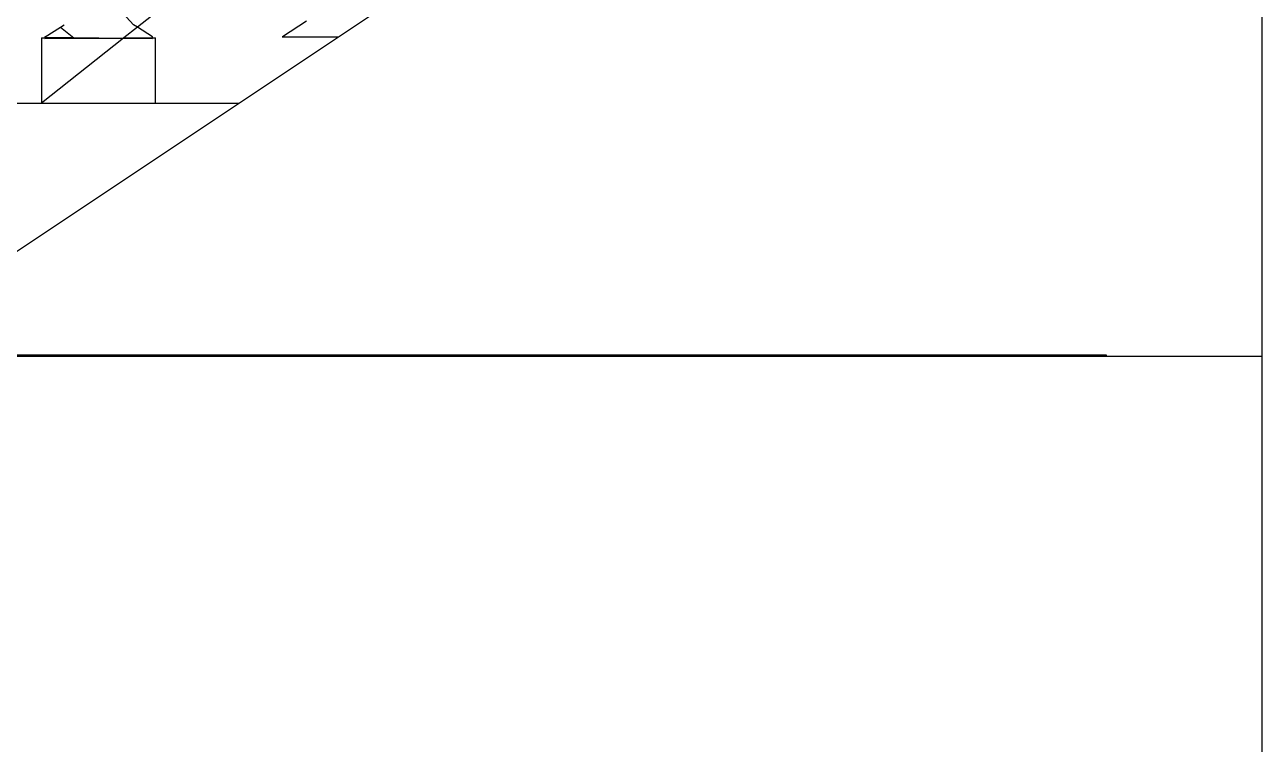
# Model space of a CAD drawing. Header units: inches. Extents: x -343 to 13887, y -13069 to -746.
# Drawn here: x 2805.66 to 2821.55, y -9124.16 to -9114.92 of the extents above; entities that cross this region are included whole.
import ezdxf

# ---------------------------------------------------------------- set-up
doc = ezdxf.new("R2010")
doc.units = ezdxf.units.IN
doc.header["$LTSCALE"] = 17
doc.header["$MEASUREMENT"] = 0
doc.layers.add('OUTLINE', color=1, linetype='Continuous', lineweight=25)

msp = doc.modelspace()

# ---------------------------------------------------------------- linework, layer by layer
for p, q in [((2807.488, -9114.651), (2807.107, -9114.953)), ((2807.057, -9114.921), (2806.834, -9114.68)), ((2805.923, -9115.077), (2806.119, -9114.953)), ((2806.118, -9114.952), (2806.119, -9114.953)), ((2806.119, -9114.953), (2806.167, -9114.921)), ((2806.119, -9114.953), (2806.293, -9115.09)), ((2807.107, -9114.953), (2806.933, -9115.09)), ((2807.107, -9114.953), (2807.057, -9114.921)), ((2807.303, -9115.077), (2807.107, -9114.953)), ((2809.281, -9114.877), (2808.97, -9115.077)), ((2805.876, -9115.087), (2805.876, -9115.927)), ((2805.876, -9115.087), (2805.92, -9115.088)), ((2806.927, -9115.095), (2805.876, -9115.927)), ((2805.923, -9115.077), (2805.92, -9115.077)), ((2805.92, -9115.077), (2805.92, -9115.088)), ((2805.923, -9115.088), (2805.92, -9115.088)), ((2805.92, -9115.088), (2805.92, -9115.098)), ((2805.92, -9115.098), (2806.612, -9115.093)), ((2805.923, -9115.088), (2805.923, -9115.077)), ((2806.293, -9115.09), (2805.923, -9115.088)), ((2806.612, -9115.093), (2806.293, -9115.09)), ((2806.613, -9115.093), (2806.612, -9115.093)), ((2806.613, -9115.093), (2806.933, -9115.09)), ((2806.613, -9115.093), (2806.927, -9115.095)), ((2806.933, -9115.09), (2806.927, -9115.095)), ((2806.927, -9115.095), (2807.303, -9115.098)), ((2806.933, -9115.09), (2807.303, -9115.088)), ((2807.303, -9115.088), (2807.303, -9115.077)), ((2807.303, -9115.088), (2807.342, -9115.087)), ((2807.303, -9115.098), (2807.303, -9115.088)), ((2807.342, -9115.927), (2807.342, -9115.087)), ((2808.967, -9115.077), (2808.97, -9115.077)), ((2808.967, -9115.077), (2809.683, -9115.077)), ((2786.147, -9115.927), (2805.876, -9115.927)), ((2805.876, -9115.927), (2808.408, -9115.927)), ((2819.555, -9119.163), (2785.555, -9119.163))]:
    msp.add_line(p, q)
at = {"layer": 'OUTLINE'}
for p, q in [((2821.555, -9119.163), (2821.555, -9009.163)), ((2803.555, -9119.163), (2821.555, -9107.163)), ((2785.555, -9119.163), (2819.555, -9119.163)), ((2803.555, -9119.179), (2821.555, -9119.179)), ((2819.555, -9119.179), (2819.555, -9119.163)), ((2821.555, -9231.163), (2821.555, -9119.163))]:
    msp.add_line(p, q, dxfattribs=at)

doc.saveas('drawing.dxf')
